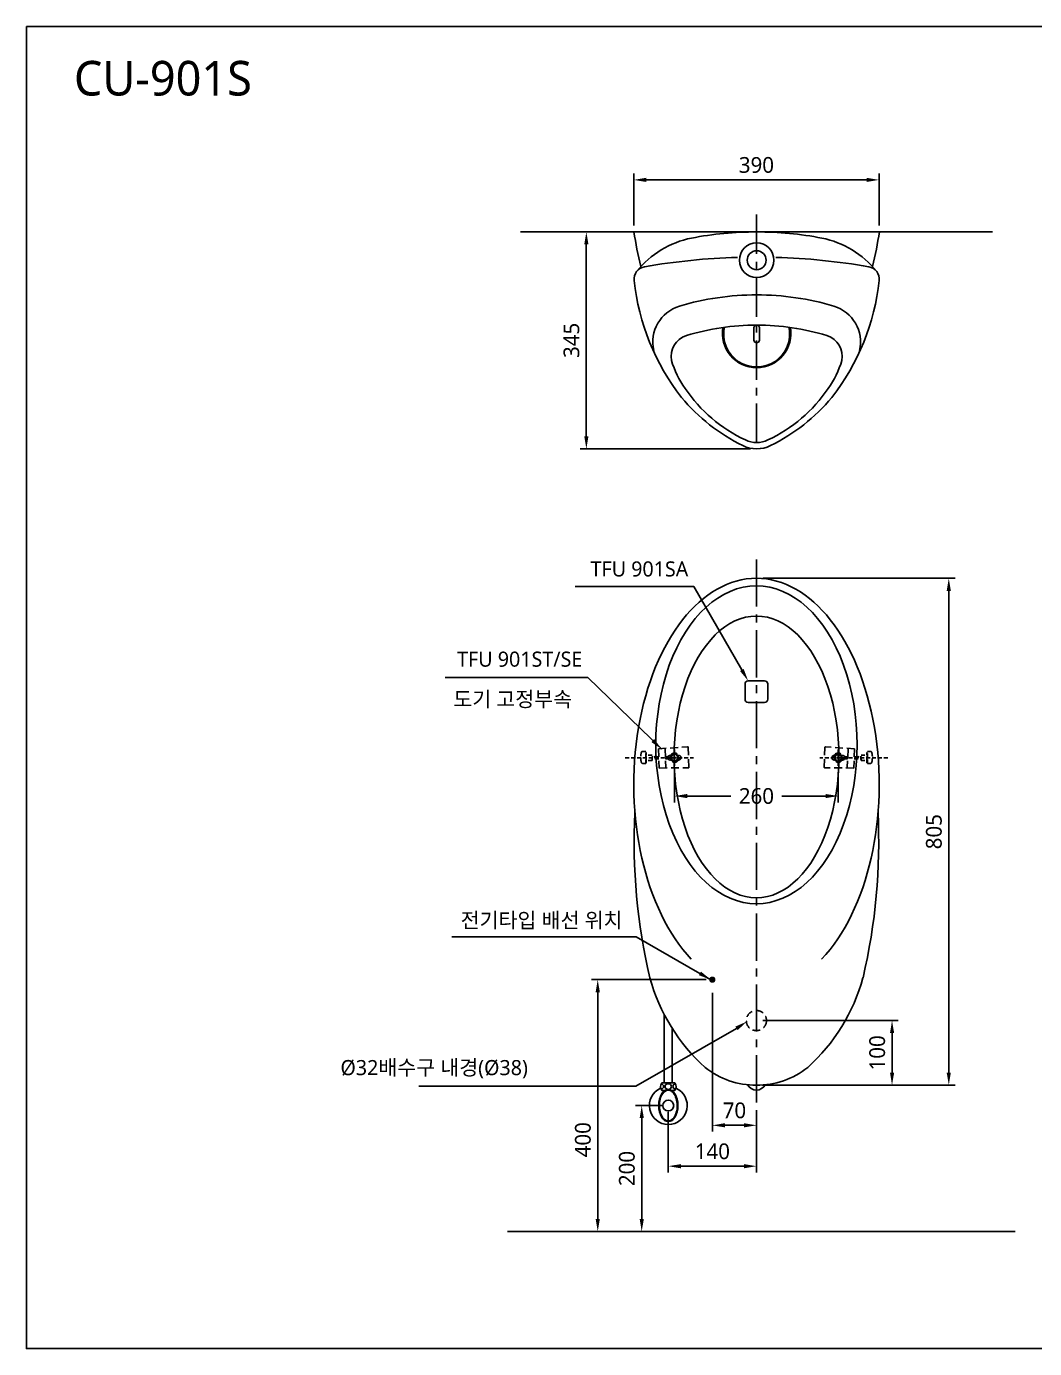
# Model space of a CAD drawing. Extents: x 10807 to 13907, y -2313 to -213.
# Drawn here: x 10807 to 12410, y -2313 to -213 of the extents above; entities that cross this region are included whole.
import ezdxf

# ---------------------------------------------------------------- set-up
doc = ezdxf.new("R2010")
doc.units = 0
doc.header["$LTSCALE"] = 500
doc.header["$MEASUREMENT"] = 0
for name, pattern in [('CENTER', [2, 1.25, -0.25, 0.25, -0.25]), ('CENTER2', [1.125, 0.75, -0.125, 0.125, -0.125]), ('HIDDEN', [0.375, 0.25, -0.125]), ('HIDDEN2', [0.1875, 0.125, -0.0625])]:
    doc.linetypes.add(name, pattern=pattern)
doc.layers.get('0').update_dxf_attribs({"linetype": 'CONTINUOUS'})
doc.layers.get('DEFPOINTS').update_dxf_attribs({"linetype": 'CONTINUOUS'})
for name, color, linetype in [('1', 1, 'CONTINUOUS'), ('10', 7, 'CONTINUOUS'), ('3', 3, 'CONTINUOUS'), ('4', 4, 'CONTINUOUS'), ('5', 5, 'CONTINUOUS'), ('6', 6, 'CONTINUOUS'), ('CEN', 1, 'CENTER')]:
    doc.layers.add(name, color=color, linetype=linetype)
doc.styles.add('GHS', font='romans', dxfattribs={"bigfont": 'ghs'})
doc.styles.get("Standard").update_dxf_attribs({"font": 'NanumGothic.ttf'})
doc.dimstyles.get("Standard").update_dxf_attribs({"dimtxt": 2.5, "dimasz": 2, "dimexe": 2, "dimexo": 1, "dimgap": 2, "dimtad": 1, "dimdec": 0, "dimlfac": 10, "dimrnd": 1, "dimzin": 0, "dimdsep": 46, "dimtxsty": 'Standard', "dimcen": 0, "dimclrt": 2, "dimadec": 0, "dimazin": 0, "dimtfac": 1, "dimtdec": 0, "dimtofl": 0, "dimtmove": 0, "dimatfit": 3, "dimfxl": 0, "dimtolj": 1, "dimtzin": 0, "dimarcsym": 0})
doc.dimstyles.new('Standard$0', dxfattribs={"dimtxt": 0.18, "dimasz": 0.18, "dimexe": 0.18, "dimexo": 0.0625, "dimgap": 0.09, "dimtad": 0, "dimtih": 1, "dimtoh": 1, "dimdec": 4, "dimzin": 0, "dimdsep": 46, "dimtxsty": 'Standard', "dimcen": 0.09, "dimadec": 0, "dimazin": 0, "dimtfac": 1, "dimtdec": 4, "dimtofl": 0, "dimtmove": 0, "dimatfit": 3, "dimfxl": 0, "dimtolj": 1, "dimtzin": 0, "dimarcsym": 0})

# ---------------------------------------------------------------- blocks, each defined once
blk = doc.blocks.new('*D32')
at = {"layer": '1', "color": 3, "lineweight": -2}
for p, q in [((11772.5, -529.5), (11772.5, -446.9)), ((11792.5, -456.9), (12142.5, -456.9)), ((12162.5, -529.5), (12162.5, -446.9))]:
    blk.add_line(p, q, dxfattribs=at)
at = {"layer": '1', "color": 3}
for points in [[(11792.5, -453.6), (11792.5, -460.2), (11772.5, -456.9)], [(12142.5, -453.6), (12142.5, -460.2), (12162.5, -456.9)]]:
    blk.add_solid(points, dxfattribs=at)
at = {"layer": 'DEFPOINTS', "color": 0}
for p in [(12162.5, -456.9), (11772.5, -539.5), (12162.5, -539.5)]:
    blk.add_point(p, dxfattribs=at)
at = {"layer": '1', "color": 2, "insert": (11967.5, -433.3), "char_height": 25, "attachment_point": 5}
blk.add_mtext('\\A1;390', dxfattribs=at)
blk = doc.blocks.new('*D33')
at = {"layer": '1', "color": 3, "lineweight": -2}
for p, q in [((11762.5, -539.5), (11687.2, -539.5)), ((11697.2, -559.5), (11697.2, -864.1)), ((11957.9, -884.1), (11687.2, -884.1))]:
    blk.add_line(p, q, dxfattribs=at)
at = {"layer": '1', "color": 3}
for points in [[(11693.9, -559.5), (11700.6, -559.5), (11697.2, -539.5)], [(11693.9, -864.1), (11700.6, -864.1), (11697.2, -884.1)]]:
    blk.add_solid(points, dxfattribs=at)
at = {"layer": 'DEFPOINTS', "color": 0}
for p in [(11772.5, -539.5), (11697.2, -884.1), (11967.9, -884.1)]:
    blk.add_point(p, dxfattribs=at)
at = {"layer": '1', "color": 2, "insert": (11673.6, -711.8), "char_height": 25, "attachment_point": 5, "rotation": 90}
blk.add_mtext('\\A1;345', dxfattribs=at)
blk = doc.blocks.new('*D34')
at = {"layer": '1', "color": 3, "lineweight": -2}
for p, q in [((11977.6, -1089.7), (12283.2, -1089.7)), ((12273.2, -1109.7), (12273.2, -1874.7)), ((11977.6, -1894.7), (12283.2, -1894.7))]:
    blk.add_line(p, q, dxfattribs=at)
at = {"layer": '1', "color": 3}
for points in [[(12269.8, -1109.7), (12276.5, -1109.7), (12273.2, -1089.7)], [(12269.8, -1874.7), (12276.5, -1874.7), (12273.2, -1894.7)]]:
    blk.add_solid(points, dxfattribs=at)
at = {"layer": 'DEFPOINTS', "color": 0}
for p in [(11967.6, -1089.7), (11967.6, -1894.7), (12273.2, -1894.7)]:
    blk.add_point(p, dxfattribs=at)
at = {"layer": '1', "color": 2, "insert": (12249.6, -1492.2), "char_height": 25, "attachment_point": 5, "rotation": 90}
blk.add_mtext('\\A1;805', dxfattribs=at)
blk = doc.blocks.new('*D35')
at = {"layer": '1', "color": 3, "lineweight": -2}
for p, q in [((11817.5, -1927.2), (11775.2, -1927.2)), ((11785.2, -1947.2), (11785.2, -2107.2)), ((11805.5, -2127.2), (11775.2, -2127.2))]:
    blk.add_line(p, q, dxfattribs=at)
at = {"layer": '1', "color": 3}
for points in [[(11781.9, -1947.2), (11788.6, -1947.2), (11785.2, -1927.2)], [(11781.9, -2107.2), (11788.6, -2107.2), (11785.2, -2127.2)]]:
    blk.add_solid(points, dxfattribs=at)
at = {"layer": 'DEFPOINTS', "color": 0}
for p in [(11827.5, -1927.2), (11785.2, -2127.2), (11815.5, -2127.2)]:
    blk.add_point(p, dxfattribs=at)
at = {"layer": '1', "color": 2, "insert": (11761.7, -2027.2), "char_height": 25, "attachment_point": 5, "rotation": 90}
blk.add_mtext('\\A1;200', dxfattribs=at)
blk = doc.blocks.new('*D36')
at = {"layer": '1', "color": 3, "lineweight": -2}
for p, q in [((11827.5, -1937.2), (11827.5, -2033.5)), ((11967.5, -1934.7), (11967.5, -2033.5)), ((11847.5, -2023.5), (11947.5, -2023.5))]:
    blk.add_line(p, q, dxfattribs=at)
at = {"layer": '1', "color": 3}
for points in [[(11847.5, -2020.2), (11847.5, -2026.9), (11827.5, -2023.5)], [(11947.5, -2020.2), (11947.5, -2026.9), (11967.5, -2023.5)]]:
    blk.add_solid(points, dxfattribs=at)
at = {"layer": 'DEFPOINTS', "color": 0}
for p in [(11827.5, -1927.2), (11967.5, -1924.7), (11967.5, -2023.5)]:
    blk.add_point(p, dxfattribs=at)
at = {"layer": '1', "color": 2, "insert": (11897.5, -2000), "char_height": 25, "attachment_point": 5}
blk.add_mtext('\\A1;140', dxfattribs=at)
blk = doc.blocks.new('*D39')
at = {"layer": '1', "color": 3, "lineweight": -2}
for p, q in [((11887.5, -1727.2), (11705.3, -1727.2)), ((11715.3, -1747.2), (11715.3, -2107.2))]:
    blk.add_line(p, q, dxfattribs=at)
at = {"layer": '1', "color": 3}
for points in [[(11712, -1747.2), (11718.7, -1747.2), (11715.3, -1727.2)], [(11712, -2107.2), (11718.7, -2107.2), (11715.3, -2127.2)]]:
    blk.add_solid(points, dxfattribs=at)
at = {"layer": 'DEFPOINTS', "color": 0}
for p in [(11897.5, -1727.2), (11715.3, -2127.2), (11715.3, -2127.2)]:
    blk.add_point(p, dxfattribs=at)
at = {"layer": '1', "color": 2, "insert": (11691.8, -1981.5), "char_height": 25, "attachment_point": 5, "rotation": 90}
blk.add_mtext('\\A1;400', dxfattribs=at)
blk = doc.blocks.new('*D40')
at = {"layer": '1', "color": 3, "lineweight": -2}
for p, q in [((11897.5, -1747.9), (11897.5, -1968.6)), ((11967.5, -1934.7), (11967.5, -1968.6)), ((11947.5, -1958.6), (11917.5, -1958.6))]:
    blk.add_line(p, q, dxfattribs=at)
at = {"layer": '1', "color": 3}
for points in [[(11917.5, -1955.2), (11917.5, -1961.9), (11897.5, -1958.6)], [(11947.5, -1955.2), (11947.5, -1961.9), (11967.5, -1958.6)]]:
    blk.add_solid(points, dxfattribs=at)
at = {"layer": 'DEFPOINTS', "color": 0}
for p in [(11897.5, -1737.9), (11967.5, -1924.7), (11897.5, -1958.6)]:
    blk.add_point(p, dxfattribs=at)
at = {"layer": '1', "color": 2, "insert": (11932.5, -1935), "char_height": 25, "attachment_point": 5}
blk.add_mtext('\\A1;70', dxfattribs=at)
blk = doc.blocks.new('*D41')
at = {"layer": '1', "color": 3, "lineweight": -2}
for p, q in [((11977.5, -1792.2), (12193, -1792.2)), ((12183, -1874.7), (12183, -1812.2)), ((11977.3, -1894.7), (12193, -1894.7))]:
    blk.add_line(p, q, dxfattribs=at)
at = {"layer": '1', "color": 3}
for points in [[(12179.7, -1812.2), (12186.4, -1812.2), (12183, -1792.2)], [(12179.7, -1874.7), (12186.4, -1874.7), (12183, -1894.7)]]:
    blk.add_solid(points, dxfattribs=at)
at = {"layer": 'DEFPOINTS', "color": 0}
for p in [(11967.5, -1792.2), (12183, -1792.2), (11967.3, -1894.7)]:
    blk.add_point(p, dxfattribs=at)
at = {"layer": '1', "color": 2, "insert": (12159.5, -1843.5), "char_height": 25, "attachment_point": 5, "rotation": 90}
blk.add_mtext('\\A1;100', dxfattribs=at)
blk = doc.blocks.new('*D42')
at = {"layer": '1', "color": 3, "lineweight": -2}
for p, q in [((11837.5, -1397.7), (11837.5, -1445.6)), ((12097.5, -1397.7), (12097.5, -1445.6)), ((11857.5, -1435.6), (11927, -1435.6)), ((12077.5, -1435.6), (12007.9, -1435.6))]:
    blk.add_line(p, q, dxfattribs=at)
at = {"layer": '1', "color": 3}
for points in [[(11857.5, -1432.3), (11857.5, -1438.9), (11837.5, -1435.6)], [(12077.5, -1432.3), (12077.5, -1438.9), (12097.5, -1435.6)]]:
    blk.add_solid(points, dxfattribs=at)
at = {"layer": 'DEFPOINTS', "color": 0}
for p in [(11837.5, -1387.7), (12097.5, -1387.7), (12097.5, -1435.6)]:
    blk.add_point(p, dxfattribs=at)
at = {"layer": '1', "color": 0, "insert": (11967.5, -1435.6), "char_height": 25, "attachment_point": 5}
blk.add_mtext('\\A1;260', dxfattribs=at)

msp = doc.modelspace()

# ---------------------------------------------------------------- linework, layer by layer
at = {"color": 1, "linetype": 'CENTER', "ltscale": 0.1}
msp.add_line((11967.51774, -874.53054), (11967.51774, -509.53054), dxfattribs=at)
at = {"color": 1, "linetype": 'CENTER2', "ltscale": 0.2}
for p, q in [((11967.4504, -1059.70172), (11967.4504, -1924.70272)), ((11837.4504, -1387.70767), (11837.4504, -1361.70767)), ((12097.4504, -1387.70767), (12097.4504, -1361.70767))]:
    msp.add_line(p, q, dxfattribs=at)
at = {"linetype": 'HIDDEN2', "ltscale": 0.2}
for p, q in [((11811.8104, -1360.69732), (11857.87293, -1357.25927)), ((11811.8104, -1360.69732), (11813.06396, -1391.1215)), ((11822.33501, -1361.07844), (11823.52155, -1389.87585)), ((11859.0002, -1358.26313), (11860.29406, -1389.66532)), ((12076.36119, -1358.26313), (12075.06734, -1389.66532)), ((12123.55099, -1360.69732), (12077.48846, -1357.25927)), ((12113.02638, -1361.07844), (12111.83984, -1389.87585)), ((12123.55099, -1360.69732), (12122.29743, -1391.1215)), ((11831.03666, -1371.03267), (11830.26081, -1371.03267)), ((11831.03666, -1378.38267), (11830.26081, -1378.38267)), ((11843.91081, -1371.03267), (11843.76723, -1371.03267)), ((11843.91081, -1378.38267), (11843.76723, -1378.38267)), ((12090.98999, -1371.03267), (12091.13357, -1371.03267)), ((12090.98999, -1378.38267), (12091.13357, -1378.38267)), ((12103.86414, -1371.03267), (12104.63999, -1371.03267)), ((12103.86414, -1378.38267), (12104.63999, -1378.38267)), ((11813.06396, -1391.1215), (11859.2532, -1390.75852)), ((12122.29743, -1391.1215), (12076.10819, -1390.75852))]:
    msp.add_line(p, q, dxfattribs=at)
for points in [[(11949.34884, -1281.79376), (11949.34884, -1257.60956)], [(11954.34884, -1252.60956), (11980.55196, -1252.60956)], [(11985.55196, -1257.60956), (11985.55196, -1281.79376)], [(11980.55196, -1286.79376), (11954.34884, -1286.79376)]]:
    msp.add_lwpolyline(points)
for points in [[(11837.42617, -1381.36208), (11831.6754, -1378.04187), (11831.6754, -1371.37347), (11837.42617, -1368.05326)], [(11837.42617, -1381.36208), (11843.17694, -1378.04187), (11843.17694, -1371.37347), (11837.42617, -1368.05326)], [(12097.47463, -1381.36208), (12091.72386, -1378.04187), (12091.72386, -1371.37347), (12097.47463, -1368.05326)], [(12097.47463, -1381.36208), (12103.2254, -1378.04187), (12103.2254, -1371.37347), (12097.47463, -1368.05326)]]:
    msp.add_lwpolyline(points, dxfattribs=at)
at = {"const_width": 5}
msp.add_lwpolyline([(11894.9504, -1727.21534, 1), (11899.9504, -1727.21534, 1)], format="xyb", close=True, dxfattribs=at)
for centre, start, end in [((11954.34884, -1257.60956), 90, 180), ((11980.55196, -1257.60956), 0, 90), ((11954.34884, -1281.79376), 180, 270), ((11980.55196, -1281.79376), 270, 0)]:
    msp.add_arc(centre, 5, start, end)
at = {"linetype": 'HIDDEN2', "ltscale": 0.2}
for centre, radius, start, end in [((11821.2859, -1361.12167), 1.05, 2.35941167, 93.79150786), ((11857.95109, -1358.30636), 1.05, 2.35941167, 94.2685641), ((12077.4103, -1358.30636), 1.05, 85.7314359, 177.64058833), ((12114.07549, -1361.12167), 1.05, 86.20849214, 177.64058833), ((11830.26081, -1374.70767), 3.675, 90, 180), ((11830.26081, -1374.70767), 3.675, 180, 270), ((11837.4504, -1374.70767), 7.35, 90.1888703, 269.8111297), ((11837.4504, -1374.70767), 4.9875, 90.27833578, 269.72166422), ((11837.40194, -1374.70767), 7.35, 270.1888703, 89.8111297), ((11837.40194, -1374.70767), 4.9875, 270.27833578, 89.72166422), ((11843.91081, -1374.70767), 3.675, 270, 90), ((12090.98999, -1374.70767), 3.675, 90, 270), ((12097.49886, -1374.70767), 7.35, 90.1888703, 269.8111297), ((12097.49886, -1374.70767), 4.9875, 90.27833578, 269.72166422), ((12097.4504, -1374.70767), 7.35, 270.1888703, 89.8111297), ((12097.4504, -1374.70767), 4.9875, 270.27833578, 89.72166422), ((12104.63999, -1374.70767), 3.675, 0, 90), ((12104.63999, -1374.70767), 3.675, 270, 0), ((11822.47244, -1389.91908), 1.05, 270.92731549, 2.35941167), ((11859.24495, -1389.70855), 1.05, 270.45025924, 2.35941167), ((12076.11645, -1389.70855), 1.05, 177.64058833, 269.54974076), ((12112.88895, -1389.91908), 1.05, 177.64058833, 269.07268451)]:
    msp.add_arc(centre, radius, start, end, dxfattribs=at)
at = {"color": 7}
for centre, radius, start, end in [((12713.3806, -1509.71287), 940.14888, 177.11136146, 193.18798677), ((11213.10483, -1508.11962), 948.70587, 346.8342806, 2.76622377), ((12088.51148, -1643.62662), 301.45605, 195.54916297, 227.77460082), ((11846.38932, -1643.62662), 301.45605, 312.22539918, 344.45083703), ((11966.26884, -1764.87731), 129.83083, 231.76511922, 270.57236025), ((11968.63196, -1764.87731), 129.83083, 269.42763975, 308.23488078)]:
    msp.add_arc(centre, radius, start, end, dxfattribs=at)
msp.add_ellipse((11967.56577, -1417.20166), major_axis=(0, -327.5), ratio=0.5954198473, start_param=0.5598623057, end_param=5.7233230014, dxfattribs=at)
at = {"layer": '1'}
for p, q in [((12342.54176, -539.53054), (11592.54176, -539.53054)), ((11571.7586, -2127.21534), (12378.50391, -2127.21534))]:
    msp.add_line(p, q, dxfattribs=at)
at = {"layer": '1', "color": 3}
for q in [(11679.69104, -1102.90904), (11944.34884, -1235.28905)]:
    msp.add_line((11867.9192, -1102.90904), q, dxfattribs=at)
at = {"layer": '1', "color": 0, "linetype": 'HIDDEN', "ltscale": 0.1}
msp.add_circle((11967.4504, -1792.21534), 16, dxfattribs=at)
at = {"layer": '1', "color": 3}
msp.add_solid([(11947.23559, -1233.62239), (11941.46209, -1236.95572), (11954.34884, -1252.60956)], dxfattribs=at)
at = {"layer": '10', "color": 6, "linetype": 'HIDDEN', "ltscale": 0.05}
for p, q in [((11791.53939, -1364.76074), (11786.59296, -1364.76074)), ((11791.53939, -1383.66074), (11791.53939, -1364.76074)), ((12143.822, -1364.76074), (12148.76843, -1364.76074)), ((12143.822, -1383.66074), (12143.822, -1364.76074)), ((11791.53939, -1383.66074), (11786.59296, -1383.66074)), ((11792.15252, -1366.67517), (11791.53939, -1366.67517)), ((11792.15252, -1382.74017), (11791.53939, -1382.74017)), ((11792.15252, -1370.50767), (11792.15252, -1366.67517)), ((11792.15252, -1378.90767), (11792.15252, -1370.50767)), ((11801.60252, -1370.50767), (11792.15252, -1370.50767)), ((11792.15252, -1382.74017), (11792.15252, -1378.90767)), ((11801.60252, -1378.90767), (11792.15252, -1378.90767)), ((11801.60252, -1378.90767), (11801.60252, -1370.50767)), ((11812.32494, -1373.18517), (11801.60252, -1373.18517)), ((11812.4504, -1376.23017), (11801.60252, -1376.23017)), ((11805.08778, -1372.18517), (11807.52579, -1377.23017)), ((11808.41972, -1372.18517), (11810.85773, -1377.23017)), ((11811.75166, -1372.18517), (11812.33333, -1373.38883)), ((11826.28532, -1373.18517), (11822.83385, -1373.18517)), ((11822.89006, -1374.54957), (11824.18547, -1377.23017)), ((11826.28532, -1376.23017), (11822.95931, -1376.23017)), ((11825.0794, -1372.18517), (11827.51741, -1377.23017)), ((11829.96097, -1374.70767), (11826.28532, -1373.18517)), ((11829.96097, -1374.70767), (11826.28532, -1376.23017)), ((12105.40043, -1374.70767), (12109.07607, -1373.18517)), ((12105.40043, -1374.70767), (12109.07607, -1376.23017)), ((12110.28199, -1372.18517), (12107.84398, -1377.23017)), ((12109.07607, -1373.18517), (12112.52755, -1373.18517)), ((12109.07607, -1376.23017), (12112.40208, -1376.23017)), ((12112.47133, -1374.54957), (12111.17592, -1377.23017)), ((12122.91099, -1376.23017), (12133.75887, -1376.23017)), ((12123.60974, -1372.18517), (12123.02806, -1373.38883)), ((12123.03645, -1373.18517), (12133.75887, -1373.18517)), ((12126.94167, -1372.18517), (12124.50366, -1377.23017)), ((12130.27361, -1372.18517), (12127.8356, -1377.23017)), ((12133.75887, -1378.90767), (12133.75887, -1370.50767)), ((12133.75887, -1370.50767), (12143.20887, -1370.50767)), ((12133.75887, -1378.90767), (12143.20887, -1378.90767)), ((12143.20887, -1366.67517), (12143.822, -1366.67517)), ((12143.20887, -1370.50767), (12143.20887, -1366.67517)), ((12143.20887, -1378.90767), (12143.20887, -1370.50767)), ((12143.20887, -1382.74017), (12143.20887, -1378.90767)), ((12143.20887, -1382.74017), (12143.822, -1382.74017)), ((12143.822, -1383.66074), (12148.76843, -1383.66074))]:
    msp.add_line(p, q, dxfattribs=at)
for centre, radius, start, end in [((11786.59296, -1366.86074), 2.1, 90, 165.52248781), ((12148.76843, -1366.86074), 2.1, 14.47751219, 90), ((11815.05939, -1374.21074), 31.5, 165.52248781, 194.47751219), ((11786.59296, -1381.56074), 2.1, 194.47751219, 270), ((12148.76843, -1381.56074), 2.1, 270, 345.52248781), ((12120.302, -1374.21074), 31.5, 345.52248781, 14.47751219)]:
    msp.add_arc(centre, radius, start, end, dxfattribs=at)
at = {"layer": '3', "color": 7}
for p, q in [((11967.85844, -539.53054), (11772.85844, -539.53054)), ((11967.88245, -539.53043), (11772.88245, -539.53043)), ((11832.14126, -539.53054), (12103.57561, -539.53054)), ((11850.75346, -539.53054), (12084.91539, -539.53054)), ((11850.75346, -539.53054), (12084.91539, -539.53054)), ((11967.85844, -539.53054), (12162.85844, -539.53054)), ((11967.88245, -539.53043), (12162.88245, -539.53043))]:
    msp.add_line(p, q, dxfattribs=at)
at = {"layer": '3', "color": 3}
for p, q in [((11935.77354, -1804.63452), (11775.62736, -1896.39792)), ((11775.62736, -1896.39792), (11430.86571, -1896.39792))]:
    msp.add_line(p, q, dxfattribs=at)
at = {"layer": '3', "color": 7}
for points in [[(11914.1706, -691.31871, 0.4667576829), (11967.87436, -755.11646, 0.4920451697)], [(11963.40245, -701.53043), (11963.40245, -691.47222, -0.2030958449), (11966.54745, -687.53266)], [(12021.5943, -691.31871, -0.4667576829), (11967.89054, -755.11646, -0.4920451697)], [(11972.36245, -701.53043), (11972.36245, -691.47222, 0.2030958449), (11969.21745, -687.53266)], [(11963.40245, -694.23837), (11963.40245, -711.58864, 0.261971659), (11967.88245, -716.06864)], [(11972.36245, -694.23837), (11972.36245, -711.58864, -0.261971659), (11967.88245, -716.06864)]]:
    msp.add_lwpolyline(points, format="xyb", dxfattribs=at)
for radius in [27.5, 15]:
    msp.add_circle((11967.88245, -584.53043), radius, dxfattribs=at)
for centre, radius, start, end in [((12267.71025, -467.79866), 500, 188.24831676, 194.65511291), ((11967.87044, -1090.88834), 551.35791, 89.9987523, 100.82908065), ((11967.89446, -1090.88834), 551.35791, 79.17091935, 90.0012477), ((11668.05465, -467.79866), 500, 345.34488709, 351.75168324), ((11893.86171, -696.40343), 150, 101.37339303, 140.96519891), ((12041.90318, -696.40343), 150, 39.03480109, 78.62660697), ((11967.87291, -1627.73571), 1048.20528, 91.67223623, 99.80433285), ((11967.89199, -1627.73571), 1048.20528, 80.19566715, 88.32776377), ((11792.99121, -614.5119), 20, 99.79272725, 186.18536533), ((12142.77368, -614.5119), 20, 353.81463467, 80.20727275), ((12137.16952, -577.21112), 366.19367, 186.18536533, 217.94965995), ((11798.59538, -577.21112), 366.19367, 322.05034005, 353.81463467), ((11967.85483, -1070.75387), 431.22344, 89.99633072, 106.53680306), ((11967.91007, -1070.75387), 431.22344, 73.46319694, 90.00366928), ((11862.88245, -714.67611), 60, 107.22475865, 192.80391764), ((12072.88245, -714.67611), 60, 347.19608236, 72.77524135), ((11967.85315, -1069.78406), 382.25363, 89.99560836, 106.9823508), ((11967.88245, -701.53043), 52.5, 168.43197676, 11.56802324), ((11967.91175, -1069.78406), 382.25363, 73.0176492, 90.00439164), ((11866.88245, -737.53043), 35, 107.7613183, 190.38885782), ((12068.88245, -737.53043), 35, 349.61114218, 72.2386817), ((11977.64113, -700.00305), 151.65917, 196.80179054, 215.52991069), ((11958.12376, -700.00305), 151.65917, 324.47008931, 343.19820946), ((12048.92258, -657.09204), 234.69575, 213.94235562, 245.11113415), ((11886.84232, -657.09204), 234.69575, 294.88886585, 326.05764438), ((12079.11815, -609.24152), 300.90072, 219.93839667, 243.68246781), ((11856.64675, -609.24152), 300.90072, 296.31753219, 320.06160333), ((11967.88245, -834.13658), 50, 243.68246781, 296.31753219), ((11967.88245, -834.13658), 40, 243.68246781, 296.31753219)]:
    msp.add_arc(centre, radius, start, end, dxfattribs=at)
for centre, major_axis, ratio in [((11967.56577, -1354.20166), (0, 252.5), 0.6336633663), ((11967.56577, -1373.4585), (0, 223.75684), 0.5854569614)]:
    msp.add_ellipse(centre, major_axis=major_axis, ratio=ratio, start_param=0, end_param=3.1415926536, dxfattribs=at)
at = {"layer": '3', "color": 7, "extrusion": (0, 0, -1)}
for centre, major_axis, ratio in [((11967.56577, -1354.20166), (0, 252.5), 0.6336633663), ((11967.56577, -1373.4585), (0, 223.75684), 0.5854569614)]:
    msp.add_ellipse(centre, major_axis=major_axis, ratio=ratio, start_param=0, end_param=3.1415926536, dxfattribs=at)
at = {"layer": '3', "color": 3}
msp.add_solid([(11933.94856, -1801.84515), (11937.59852, -1807.42388), (11952.50973, -1793.68464)], dxfattribs=at)
at = {"layer": '4'}
msp.add_arc((11967.4504, -1886.59034), 16, 207.8255035, 332.1744965, dxfattribs=at)
at = {"layer": '5'}
msp.add_lwpolyline([(10807.44711, -213.17595), (13907.44711, -213.17595), (13907.44711, -2313.17595), (10807.44711, -2313.17595)], close=True, dxfattribs=at)
at = {"layer": '6'}
for p, q in [((11821.1004, -1782.79223), (11821.1004, -1891.21534)), ((11833.8004, -1804.86563), (11833.8004, -1891.21534)), ((11833.8004, -1891.21534), (11816.9504, -1891.21534)), ((11822.3102, -1903.21534), (11816.9504, -1903.21534)), ((11837.9504, -1903.21534), (11832.59059, -1903.21534)), ((11837.9504, -1891.21534), (11833.8004, -1891.21534))]:
    msp.add_line(p, q, dxfattribs=at)
msp.add_circle((11827.4504, -1927.21534), 8.61509, dxfattribs=at)
for centre, radius, start, end in [((11827.4504, -1927.21534), 30, 113.91725115, 66.08274885), ((11824.9504, -1897.21534), 10, 143.13010235, 216.86989765), ((11829.9504, -1897.21534), 10, 323.13010235, 36.86989765)]:
    msp.add_arc(centre, radius, start, end, dxfattribs=at)
for centre, major_axis, ratio in [((11827.4504, -1927.21534), (0, 25.5), 0.5965287665), ((11827.4504, -1896.98776), (5.22946, 0), 0.8663914057)]:
    msp.add_ellipse(centre, major_axis=major_axis, ratio=ratio, dxfattribs=at)
for centre, major_axis, start_param, end_param in [((11814.67713, -1896.98776), (-5.22946, 0), 1.8005043538, 4.4430577951), ((11840.13307, -1896.98776), (5.22946, 0), 1.8241194503, 4.4989702221)]:
    msp.add_ellipse(centre, major_axis=major_axis, ratio=0.8663914057, start_param=start_param, end_param=end_param, dxfattribs=at)
msp.add_open_spline([(11827.4504, -1902.71534), (11825.37001, -1902.71534), (11823.27026, -1903.52445), (11819.37403, -1906.7695), (11817.60181, -1909.20963), (11814.87596, -1915.23834), (11813.92429, -1918.81775), (11813.07389, -1926.33289), (11813.17521, -1930.26262), (11814.40711, -1937.62004), (11815.5376, -1941.04157), (11818.55002, -1946.63079), (11820.4279, -1948.78802), (11824.43304, -1951.43035), (11826.53856, -1951.93194), (11830.69406, -1951.33014), (11832.77581, -1950.20728), (11836.52702, -1946.37529), (11838.17575, -1943.67118), (11840.59013, -1937.24981), (11841.35491, -1933.54056), (11841.81658, -1925.92612), (11841.51344, -1922.02686), (11839.9106, -1914.88444), (11838.61104, -1911.64773), (11835.34015, -1906.54094), (11833.37642, -1904.68219), (11830.05871, -1903.03002), (11828.75319, -1902.71534), (11827.4504, -1902.71534)], degree=3, knots=[0, 0, 0, 0, 0.4611097388, 0.4611097388, 0.9222194776, 0.9222194776, 1.3833292164, 1.3833292164, 1.8444389553, 1.8444389553, 2.3055486941, 2.3055486941, 2.7666584329, 2.7666584329, 3.2277681717, 3.2277681717, 3.6888779105, 3.6888779105, 4.1499876493, 4.1499876493, 4.6110973881, 4.6110973881, 5.072207127, 5.072207127, 5.5333168658, 5.5333168658, 5.9944266046, 5.9944266046, 6.2831853072, 6.2831853072, 6.2831853072, 6.2831853072], dxfattribs=at)
at = {"layer": 'CEN', "linetype": 'HIDDEN', "ltscale": 0.05}
for p, q in [((11759.11496, -1374.70767), (11867.35908, -1374.70767)), ((12176.24643, -1374.70767), (12068.00231, -1374.70767))]:
    msp.add_line(p, q, dxfattribs=at)

# ---------------------------------------------------------------- texts
at = {"insert": (10882.83906, -267.89802), "char_height": 55, "width": 456.6456895, "attachment_point": 1, "style": 'GHS'}
msp.add_mtext('{\\fNanumGothic|b0|i0|c0|p50;CU-\\fNanumGothic|b0|i0|c129|p50;901S}', dxfattribs=at)
at = {"layer": '3', "color": 2, "char_height": 24, "attachment_point": 9}
for s, insert in [('TFU 901SA', (11859.24228, -1087.16332)), ('TFU 901ST/SE', (11690.80974, -1230.47334)), ('\\A1;도기 고정부속', (11674.59405, -1296.17398)), ('\\A1;전기타입 배선 위치', (11754.6756, -1647.48004)), ('\\A1;Ø32배수구 내경(Ø38) ', (11604.29383, -1884.21322))]:
    msp.add_mtext(s, dxfattribs=dict(at, insert=insert))

# ---------------------------------------------------------------- dimensions: what is measured, and where the dimension line sits
at = {"layer": '1', "color": 2}
dim = msp.add_linear_dim(base=(12162.51774, -456.90345), p1=(11772.51774, -539.53054), p2=(12162.51774, -539.53054), dimstyle='Standard', override={"dimtxt": 25, "dimasz": 20, "dimexe": 10, "dimexo": 10, "dimgap": 10, "dimtoh": 1, "dimlfac": 1, "dimzin": 8, "dimclrd": 3, "dimclre": 3, "dimtofl": 1, "dimarcsym": 1}, dxfattribs=at)
dim.commit()
dim.dimension.update_dxf_attribs({"geometry": '*D32', "text_midpoint": (11967.51774, -433.27684)})
for base, p1, p2, picture, middle in [((11697.24093, -884.13658), (11772.51774, -539.53054), (11967.88245, -884.13658), '*D33', (11673.61432, -711.83356)), ((12273.17745, -1894.70413), (11967.56577, -1089.70166), (11967.62617, -1894.70413), '*D34', (12249.56872, -1492.20289)), ((11785.2262, -2127.21534), (11827.4504, -1927.21534), (11815.5049, -2127.21534), '*D35', (11761.67112, -2027.21534))]:
    dim = msp.add_linear_dim(base=base, p1=p1, p2=p2, angle=90, dimstyle='Standard', override={"dimtxt": 25, "dimasz": 20, "dimexe": 10, "dimexo": 10, "dimgap": 10, "dimtoh": 1, "dimlfac": 1, "dimzin": 8, "dimclrd": 3, "dimclre": 3, "dimtofl": 1, "dimarcsym": 1}, dxfattribs=at)
    dim.commit()
    dim.dimension.update_dxf_attribs({"geometry": picture, "text_midpoint": middle})
for base, p1, p2, dimstyle, override, picture, middle in [((12097.4504, -1435.58545), (11837.4504, -1387.70767), (12097.4504, -1387.70767), 'Standard$0', {"dimtxt": 25, "dimasz": 20, "dimexe": 10, "dimexo": 10, "dimgap": 10, "dimzin": 8, "dimclrd": 3, "dimclre": 3, "dimtofl": 1, "dimarcsym": 1}, '*D42', (11967.4504, -1435.58545)), ((11897.4504, -1958.56589), (11967.4504, -1924.70272), (11897.4504, -1737.94813), 'Standard', {"dimtxt": 25, "dimasz": 20, "dimexe": 10, "dimexo": 10, "dimgap": 10, "dimtoh": 1, "dimlfac": 1, "dimzin": 8, "dimclrd": 3, "dimclre": 3, "dimtofl": 1, "dimarcsym": 1}, '*D40', (11932.4504, -1958.56589)), ((11967.4504, -2023.54203), (11827.4504, -1927.21534), (11967.4504, -1924.70272), 'Standard', {"dimtxt": 25, "dimasz": 20, "dimexe": 10, "dimexo": 10, "dimgap": 10, "dimtoh": 1, "dimlfac": 1, "dimzin": 8, "dimclrd": 3, "dimclre": 3, "dimtofl": 1, "dimarcsym": 1}, '*D36', (11897.4504, -2023.54203))]:
    dim = msp.add_linear_dim(base=base, p1=p1, p2=p2, dimstyle=dimstyle, override=override, dxfattribs=at)
    dim.commit()
    dim.dimension.update_dxf_attribs({"geometry": picture, "text_midpoint": middle, "dimtype": 160})
dim = msp.add_linear_dim(base=(11715.32602, -2127.21534), p1=(11897.4504, -1727.21534), p2=(11715.32602, -2127.21534), angle=90, dimstyle='Standard', override={"dimtxt": 25, "dimasz": 20, "dimexe": 10, "dimexo": 10, "dimgap": 10, "dimtoh": 1, "dimlfac": 1, "dimzin": 8, "dimclrd": 3, "dimclre": 3, "dimtofl": 1, "dimarcsym": 1}, dxfattribs=at)
dim.commit()
dim.dimension.update_dxf_attribs({"geometry": '*D39', "text_midpoint": (11715.32602, -1981.4592), "dimtype": 160})
dim = msp.add_linear_dim(base=(12183.03503, -1792.21534), p1=(11967.33503, -1894.70166), p2=(11967.4504, -1792.21534), angle=90, text='100', dimstyle='Standard', override={"dimtxt": 25, "dimasz": 20, "dimexe": 10, "dimexo": 10, "dimgap": 10, "dimtoh": 1, "dimlfac": 1, "dimzin": 8, "dimclrd": 3, "dimclre": 3, "dimtofl": 1, "dimarcsym": 1}, dxfattribs=at)
dim.commit()
dim.dimension.update_dxf_attribs({"geometry": '*D41', "text_midpoint": (12159.51572, -1843.4585)})

# ---------------------------------------------------------------- leaders
for points in [[(11817.17917, -1361.37051), (11699.36511, -1247.4837), (11472.92007, -1247.4837)], [(11895.11291, -1727.30845), (11776.23729, -1659.19979), (11483.61382, -1659.19979)]]:
    msp.add_leader(points, dimstyle='Standard', override={"dimtxt": 25, "dimasz": 20, "dimexe": 10, "dimexo": 10, "dimgap": 10, "dimtad": 0, "dimtoh": 1, "dimlfac": 1, "dimzin": 8, "dimclrd": 3, "dimclre": 3, "dimtofl": 1, "dimarcsym": 1}, dxfattribs=at)

doc.saveas('drawing.dxf')
